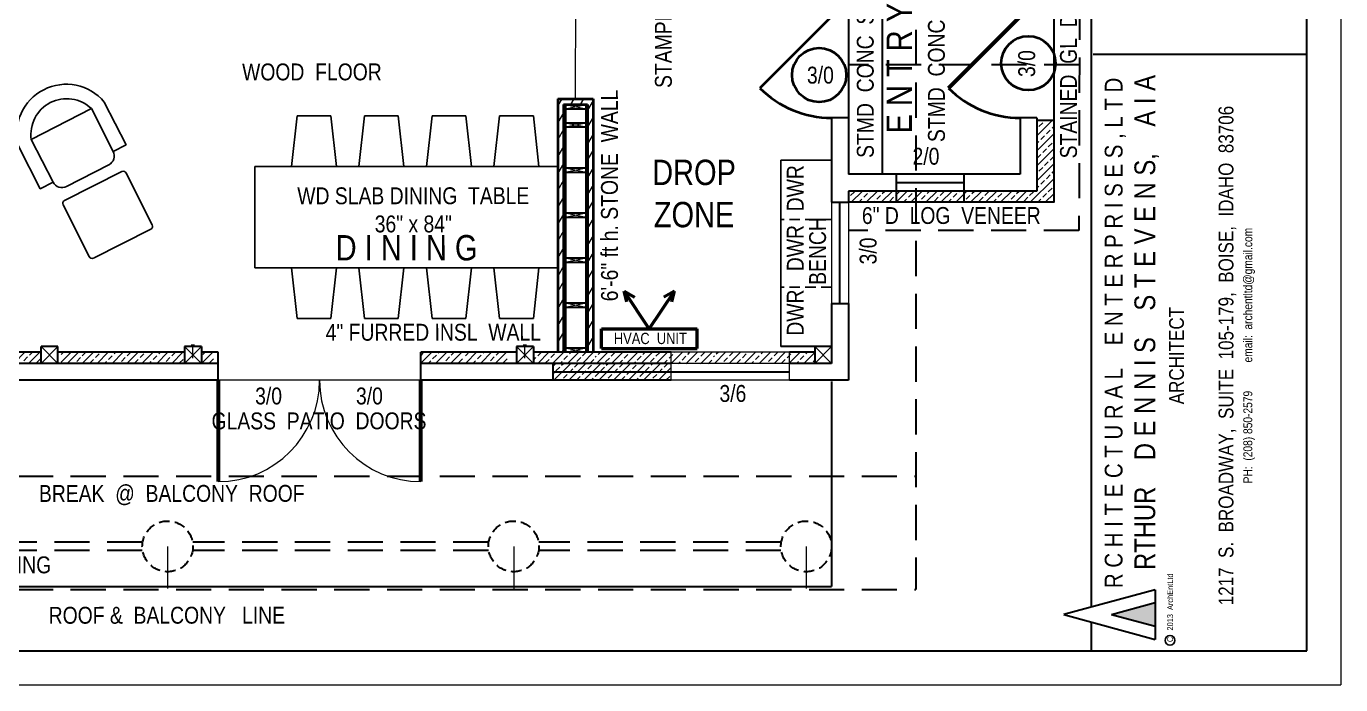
# Model space of a CAD drawing. Header units: inches. Extents: x 3832 to 7939, y 959 to 2015.
# Drawn here: x 7471.3 to 7938.6, y 1245.8 to 1479.7 of the extents above; entities that cross this region are included whole.
import ezdxf

# ---------------------------------------------------------------- set-up
doc = ezdxf.new("R2010")
doc.units = ezdxf.units.IN
doc.header["$MEASUREMENT"] = 0
doc.linetypes.add('CENTER', pattern=[2, 1.25, -0.25, 0.25, -0.25])
doc.linetypes.add('HIDDEN', pattern=[0.375, 0.25, -0.125])
for name, color, linetype, lineweight in [('BUILT-INS', 36, 'Continuous', 25), ('CABINETS', 36, 'HIDDEN', 25), ('DOORS', 7, 'Continuous', 60), ('FLOORING', 7, 'Continuous', 20), ('FURNITURE', 36, 'Continuous', 25), ('HVAC', 1, 'Continuous', 20), ('MASONRY', 14, 'Continuous', 30), ('ROOF', 7, 'HIDDEN', 30), ('WALL FRAMING', 9, 'CENTER', 30), ('WALLS', 7, 'Continuous', 30), ('WINDOWS', 5, 'Continuous', 30)]:
    doc.layers.add(name, color=color, linetype=linetype, lineweight=lineweight)
for name, color, linetype in [('TEXT', 7, 'Continuous'), ('TEXT80', 9, 'Continuous'), ('TITLE BLOCK', 7, 'Continuous'), ('TITLE_BLOCK', 250, 'Continuous')]:
    doc.layers.add(name, color=color, linetype=linetype)
doc.styles.add('ARCH ENT', font='technical.ttf', dxfattribs={"height": 2})
doc.styles.add('ARCHENT', font='technical.ttf', dxfattribs={"height": 6})
pattern_1 = [(45, (2723.5756, 93.7525), (-2.6516504, 2.6516504), []), (45, (2726.2272, 93.7525), (-2.6516504, 2.6516504), [1.875, -0.9375])]
pattern_2 = [(45, (2649.905, 100.017), (-2.6516504, 2.6516504), []), (45, (2652.5568, 100.017), (-2.6516504, 2.6516504), [1.875, -0.9375])]

msp = doc.modelspace()

# ---------------------------------------------------------------- hatches: boundary and pattern name
at = {"layer": 'DOORS', "linetype": 'Continuous', "lineweight": 9, "ltscale": 25}
h = msp.add_hatch(dxfattribs=at)
h.set_pattern_fill('ANSI33', color=6, scale=15, style=0)
h.set_pattern_definition(pattern_1)
h.paths.add_polyline_path([(7780.59, 1421.16), (7763.59, 1421.16), (7763.59, 1417.16), (7787.59, 1417.16), (7787.59, 1421.16)])
h.paths.add_polyline_path([(7836.59, 1417.16), (7836.59, 1446.16), (7830.59, 1446.16), (7830.59, 1421.16), (7804.59, 1421.16), (7787.59, 1421.16), (7787.59, 1417.16)])
h = msp.add_hatch(dxfattribs=at)
h.set_pattern_fill('ANSI33', color=6, scale=15, style=0)
h.set_pattern_definition([(45, (2499.948, 100.017), (-2.6516504, 2.6516504), []), (45, (2502.5996, 100.017), (-2.6516504, 2.6516504), [1.875, -0.9375])])
h.paths.add_polyline_path([(7476.97, 1363.17), (7434.97, 1363.17), (7434.97, 1360.17), (7476.97, 1360.17)])
h.paths.add_polyline_path([(7476.97, 1363.91), (7434.97, 1363.91), (7434.97, 1363.17), (7476.97, 1363.17)])
h = msp.add_hatch(dxfattribs=at)
h.set_pattern_fill('ANSI33', color=6, scale=15, style=0)
h.set_pattern_definition([(45, (2511.0463, 100.017), (-2.6516504, 2.6516504), []), (45, (2513.698, 100.017), (-2.6516504, 2.6516504), [1.875, -0.9375])])
h.paths.add_polyline_path([(7483.73, 1363.17), (7483.73, 1360.17), (7488.06, 1360.17), (7488.06, 1363.17)])
h.paths.add_polyline_path([(7483.73, 1363.91), (7483.73, 1363.17), (7488.06, 1363.17), (7488.06, 1363.91)])
h = msp.add_hatch(dxfattribs=at)
h.set_pattern_fill('ANSI33', color=6, scale=15, style=0)
h.set_pattern_definition([(45, (2550.574, 99.7867), (-2.6516504, 2.6516504), []), (45, (2553.2256, 99.7867), (-2.6516504, 2.6516504), [1.875, -0.9375])])
h.paths.add_polyline_path([(7527.59, 1362.94), (7485.59, 1362.94), (7485.59, 1359.94), (7527.59, 1359.94)])
h.paths.add_polyline_path([(7527.59, 1363.91), (7485.59, 1363.91), (7485.59, 1362.94), (7527.59, 1362.94)])
h = msp.add_hatch(dxfattribs=at)
h.set_pattern_fill('ANSI33', color=6, scale=15, style=0)
h.set_pattern_definition([(45, (2561.4008, 100.017), (-2.6516504, 2.6516504), []), (45, (2564.0524, 100.017), (-2.6516504, 2.6516504), [1.875, -0.9375])])
h.paths.add_polyline_path([(7534.09, 1363.17), (7534.09, 1360.17), (7538.42, 1360.17), (7538.42, 1363.17)])
h.paths.add_polyline_path([(7534.09, 1363.91), (7534.09, 1363.17), (7538.42, 1363.17), (7538.42, 1363.91)])
h = msp.add_hatch(dxfattribs=at)
h.set_pattern_fill('ANSI33', color=0, scale=15, style=0)
h.set_pattern_definition(pattern_2)
h.paths.add_polyline_path([(7611.59, 1363.17), (7611.59, 1360.17), (7626.92, 1360.17), (7626.92, 1363.17)])
h.paths.add_polyline_path([(7611.59, 1363.91), (7611.59, 1363.17), (7626.92, 1363.17), (7626.92, 1363.91)])
h = msp.add_hatch(dxfattribs=at)
h.set_pattern_fill('ANSI33', color=0, scale=15, style=0)
h.set_pattern_definition(pattern_2)
h.paths.add_polyline_path([(7611.59, 1363.17), (7611.59, 1360.17), (7626.92, 1360.17), (7626.92, 1363.17)])
h.paths.add_polyline_path([(7611.59, 1363.91), (7611.59, 1363.17), (7626.92, 1363.17), (7626.92, 1363.91)])
h = msp.add_hatch(dxfattribs=at)
h.set_pattern_fill('ANSI33', color=0, scale=15, style=0)
h.set_pattern_definition(pattern_2)
h.paths.add_polyline_path([(7611.59, 1363.17), (7611.59, 1360.17), (7626.92, 1360.17), (7626.92, 1363.17)])
h.paths.add_polyline_path([(7611.59, 1363.91), (7611.59, 1363.17), (7626.92, 1363.17), (7626.92, 1363.91)])
h = msp.add_hatch(dxfattribs=at)
h.set_pattern_fill('ANSI33', color=0, scale=15, style=0)
h.set_pattern_definition(pattern_2)
h.paths.add_polyline_path([(7611.59, 1363.17), (7611.59, 1360.17), (7626.92, 1360.17), (7626.92, 1363.17)])
h.paths.add_polyline_path([(7611.59, 1363.91), (7611.59, 1363.17), (7626.92, 1363.17), (7626.92, 1363.91)])
h = msp.add_hatch(dxfattribs=at)
h.set_pattern_fill('ANSI33', color=6, scale=15, style=0)
h.set_pattern_definition(pattern_2)
h.paths.add_polyline_path([(7611.59, 1363.17), (7611.59, 1360.17), (7626.92, 1360.17), (7626.92, 1363.17)])
h.paths.add_polyline_path([(7611.59, 1363.91), (7611.59, 1363.17), (7626.92, 1363.17), (7626.92, 1363.91)])
h = msp.add_hatch(dxfattribs=at)
h.set_pattern_fill('ANSI33', color=6, scale=15, style=0)
h.set_pattern_definition([(45, (2665.8255, 100.017), (-2.6516504, 2.6516504), []), (45, (2668.477, 100.017), (-2.6516504, 2.6516504), [1.875, -0.9375])])
h.paths.add_polyline_path([(7627.51, 1363.17), (7627.51, 1360.17), (7642.84, 1360.17), (7642.84, 1363.17)])
h.paths.add_polyline_path([(7627.51, 1363.91), (7627.51, 1363.17), (7642.84, 1363.17), (7642.84, 1363.91)])
h = msp.add_hatch(dxfattribs=at)
h.set_pattern_fill('ANSI33', color=6, scale=15, style=0)
h.set_pattern_definition([(45, (2696.574, 99.7867), (-2.6516504, 2.6516504), []), (45, (2699.2256, 99.7867), (-2.6516504, 2.6516504), [1.875, -0.9375])])
h.paths.add_polyline_path([(7651.59, 1362.94), (7651.59, 1359.94), (7673.59, 1359.94), (7673.59, 1362.94)])
h.paths.add_polyline_path([(7651.59, 1363.91), (7651.59, 1362.94), (7673.59, 1362.94), (7673.59, 1363.91)])
h = msp.add_hatch(dxfattribs=at)
h.set_pattern_fill('ANSI33', color=6, scale=15, style=0)
h.set_pattern_definition(pattern_1)
h.paths.add_polyline_path([(7700.59, 1359.91), (7658.59, 1359.91), (7658.59, 1356.91), (7700.59, 1356.91)])
h.paths.add_polyline_path([(7700.59, 1356.91), (7658.59, 1356.91), (7658.59, 1353.91), (7700.59, 1353.91)])
h = msp.add_hatch(dxfattribs=at)
h.set_pattern_fill('ANSI33', color=6, scale=15, style=0)
h.set_pattern_definition([(45, (2738.574, 99.599), (-2.6516504, 2.6516504), []), (45, (2741.2256, 99.599), (-2.6516504, 2.6516504), [1.875, -0.9375])])
h.paths.add_polyline_path([(7715.59, 1362.76), (7673.59, 1362.76), (7673.59, 1359.76), (7715.59, 1359.76)])
h.paths.add_polyline_path([(7715.59, 1363.91), (7673.59, 1363.91), (7673.59, 1362.76), (7715.59, 1362.76)])
h = msp.add_hatch(dxfattribs=at)
h.set_pattern_fill('ANSI33', color=6, scale=15, style=0)
h.set_pattern_definition([(45, (2780.5756, 99.7525), (-2.6516504, 2.6516504), []), (45, (2783.2272, 99.7525), (-2.6516504, 2.6516504), [1.875, -0.9375])])
h.paths.add_polyline_path([(7751.59, 1359.91), (7751.59, 1362.91), (7715.59, 1362.91), (7715.59, 1359.91)])
h.paths.add_polyline_path([(7751.59, 1363.91), (7715.59, 1363.91), (7715.59, 1362.91), (7751.59, 1362.91)])
at = {"layer": 'TITLE_BLOCK', "linetype": 'Continuous', "ltscale": 0.5}
msp.add_hatch(color=1, dxfattribs=at).paths.add_polyline_path([(7872.67, 1274.88), (7857.1, 1270.65), (7872.67, 1266.42)])

# ---------------------------------------------------------------- linework, layer by layer
at = {"layer": 'BUILT-INS', "color": 6, "ltscale": 15}
msp.add_line((7757.59, 1432.16), (7739.59, 1432.16), dxfattribs=at)
at = {"layer": 'BUILT-INS', "color": 6, "ltscale": 25}
msp.add_line((7739.59, 1432.16), (7739.59, 1365.91), dxfattribs=at)
at = {"layer": 'CABINETS', "color": 6, "linetype": 'HIDDEN', "ltscale": 15}
for p, q in [((7757.59, 1411.03), (7739.59, 1411.03)), ((7757.59, 1387.03), (7739.59, 1387.03))]:
    msp.add_line(p, q, dxfattribs=at)
at = {"layer": 'DOORS', "color": 7, "linetype": 'Continuous', "lineweight": 40, "ltscale": 15}
msp.add_line((7757.59, 1483.16), (7732.14, 1457.7), dxfattribs=at)
at = {"layer": 'DOORS', "color": 6, "ltscale": 15}
for p, q in [((7824.59, 1483.16), (7799.14, 1457.7)), ((7539.59, 1353.91), (7539.59, 1317.91)), ((7611.59, 1317.91), (7611.59, 1353.91))]:
    msp.add_line(p, q, dxfattribs=at)
at = {"layer": 'DOORS', "color": 7, "linetype": 'Continuous', "lineweight": 40, "ltscale": 15}
msp.add_arc((7757.59, 1483.16), 36, 225, 270, dxfattribs=at)
at = {"layer": 'DOORS', "color": 6, "linetype": 'Continuous', "lineweight": 40, "ltscale": 15}
msp.add_arc((7824.59, 1483.16), 36, 225, 270, dxfattribs=at)
at = {"layer": 'DOORS', "color": 6, "linetype": 'Continuous', "lineweight": 9, "ltscale": 25}
for centre, start, end in [((7539.59, 1353.91), 270, 0), ((7611.59, 1353.91), 180, 270)]:
    msp.add_arc(centre, 36, start, end, dxfattribs=at)
at = {"layer": 'FLOORING', "color": 6, "linetype": 'Continuous', "lineweight": 20, "ltscale": 25}
msp.add_line((7666.58, 1453.91), (7666.67, 1512.88), dxfattribs=at)
at = {"layer": 'FURNITURE', "linetype": 'Continuous', "ltscale": 0.75}
for p, q in [((7473.12, 1439.46), (7494.48, 1450.43)), ((7500.74, 1430.5), (7485.66, 1422.76)), ((7505.35, 1428.04), (7484.91, 1417.78)), ((7516.11, 1409.14), (7506.87, 1427.54)), ((7484.4, 1416.24), (7493.64, 1397.85)), ((7495.18, 1397.34), (7515.61, 1407.6))]:
    msp.add_line(p, q, dxfattribs=at)
at = {"layer": 'FURNITURE', "ltscale": 25}
for p, q in [((7567.59, 1447.91), (7565.59, 1429.91)), ((7567.59, 1447.91), (7579.59, 1447.91)), ((7579.59, 1447.91), (7581.59, 1429.91)), ((7591.59, 1447.91), (7589.59, 1429.91)), ((7591.59, 1447.91), (7603.59, 1447.91)), ((7603.59, 1447.91), (7605.59, 1429.91)), ((7615.59, 1447.91), (7613.59, 1429.91)), ((7615.59, 1447.91), (7627.59, 1447.91)), ((7627.59, 1447.91), (7629.59, 1429.91)), ((7639.59, 1447.91), (7637.59, 1429.91)), ((7639.59, 1447.91), (7651.59, 1447.91)), ((7651.59, 1447.91), (7653.59, 1429.91)), ((7567.59, 1375.91), (7565.59, 1393.91)), ((7579.59, 1375.91), (7581.59, 1393.91)), ((7591.59, 1375.91), (7589.59, 1393.91)), ((7603.59, 1375.91), (7605.59, 1393.91)), ((7615.59, 1375.91), (7613.59, 1393.91)), ((7627.59, 1375.91), (7629.59, 1393.91)), ((7639.59, 1375.91), (7637.59, 1393.91)), ((7651.59, 1375.91), (7653.59, 1393.91)), ((7567.59, 1375.91), (7579.59, 1375.91)), ((7591.59, 1375.91), (7603.59, 1375.91)), ((7615.59, 1375.91), (7627.59, 1375.91)), ((7639.59, 1375.91), (7651.59, 1375.91))]:
    msp.add_line(p, q, dxfattribs=at)
at = {"layer": 'FURNITURE', "color": 6, "ltscale": 25}
for p, q in [((7660.59, 1429.91), (7552.59, 1429.91)), ((7552.59, 1429.91), (7552.59, 1393.91)), ((7660.59, 1393.91), (7552.59, 1393.91))]:
    msp.add_line(p, q, dxfattribs=at)
at = {"layer": 'FURNITURE', "linetype": 'Continuous', "ltscale": 0.75}
for points in [[(7494.47, 1450.43), (7494.47, 1450.43), (7502.25, 1435.26), (7506.83, 1437.61), (7499.05, 1452.78)], [(7473.12, 1439.46), (7473.12, 1439.46), (7480.91, 1424.29), (7476.33, 1421.94), (7468.54, 1437.11)]]:
    msp.add_lwpolyline(points, dxfattribs=at)
for centre, radius, start, end in [((7485.56, 1441.51), 17.58, 39.8467, 194.4859), ((7485.68, 1441.28), 12.69, 46.0909, 188.2416), ((7499.11, 1433.64), 3.53, 297.1663, 27.1663), ((7505.86, 1427.02), 1.14, 26.6679, 116.6679), ((7484.05, 1425.9), 3.53, 207.1663, 297.1663), ((7485.42, 1416.76), 1.14, 116.6679, 206.6679), ((7515.1, 1408.63), 1.14, 296.6679, 26.6679), ((7494.66, 1398.36), 1.14, 206.6679, 296.6679)]:
    msp.add_arc(centre, radius, start, end, dxfattribs=at)
at = {"layer": 'HVAC', "lineweight": 50, "ltscale": 25}
for p, q in [((7692.78, 1372.23), (7683.84, 1385.59)), ((7684.76, 1381.83), (7683.84, 1385.59)), ((7683.84, 1385.59), (7687.53, 1383.43)), ((7692.78, 1372.23), (7701.71, 1385.59)), ((7701.71, 1385.59), (7698.02, 1383.43)), ((7700.8, 1381.83), (7701.71, 1385.59)), ((7675.78, 1372.23), (7709.78, 1372.22)), ((7675.77, 1365.23), (7709.77, 1365.22))]:
    msp.add_line(p, q, dxfattribs=at)
at = {"layer": 'HVAC', "lineweight": 50, "ltscale": 15}
for p, q in [((7675.77, 1365.23), (7675.78, 1372.23)), ((7709.77, 1365.22), (7709.78, 1372.22))]:
    msp.add_line(p, q, dxfattribs=at)
at = {"layer": 'MASONRY', "color": 6, "lineweight": 40, "ltscale": 15}
for p, q in [((7660.34, 1453.91), (7660.34, 1363.91)), ((7672.84, 1453.91), (7672.84, 1363.91))]:
    msp.add_line(p, q, dxfattribs=at)
at = {"layer": 'MASONRY', "color": 6, "linetype": 'Continuous', "lineweight": 40, "ltscale": 25}
msp.add_line((7660.34, 1453.91), (7672.84, 1453.91), dxfattribs=at)
at = {"layer": 'MASONRY', "color": 6, "linetype": 'Continuous', "lineweight": 9, "ltscale": 20}
for p, q in [((7661.72, 1453.91), (7660.34, 1451.52)), ((7665.97, 1453.91), (7664.82, 1451.91)), ((7669.44, 1453.91), (7668.28, 1451.91)), ((7672.84, 1453.37), (7670.84, 1449.91)), ((7662.34, 1448.98), (7660.34, 1445.52)), ((7672.84, 1447.37), (7670.84, 1443.91)), ((7662.34, 1442.98), (7660.34, 1439.52)), ((7672.84, 1441.37), (7670.84, 1437.91)), ((7662.34, 1436.98), (7660.34, 1433.52)), ((7672.59, 1435.37), (7670.59, 1431.91)), ((7662.34, 1430.98), (7660.34, 1427.52)), ((7672.84, 1429.37), (7670.84, 1425.91)), ((7662.34, 1424.98), (7660.34, 1421.52)), ((7672.84, 1423.37), (7670.84, 1419.91)), ((7662.34, 1418.98), (7660.34, 1415.52)), ((7672.59, 1417.37), (7670.59, 1413.91)), ((7662.34, 1412.98), (7660.34, 1409.52)), ((7672.84, 1411.37), (7670.84, 1407.91)), ((7662.34, 1406.98), (7660.34, 1403.52)), ((7672.84, 1405.37), (7670.84, 1401.91)), ((7662.34, 1400.98), (7660.34, 1397.52)), ((7672.84, 1399.37), (7670.84, 1395.91)), ((7662.59, 1394.98), (7660.59, 1391.52)), ((7672.84, 1393.37), (7670.84, 1389.91)), ((7662.34, 1388.98), (7660.34, 1385.52)), ((7672.84, 1387.37), (7670.84, 1383.91)), ((7662.34, 1382.98), (7660.34, 1379.52)), ((7672.84, 1381.37), (7670.84, 1377.91)), ((7662.34, 1376.98), (7660.34, 1373.52)), ((7672.84, 1375.37), (7670.84, 1371.91)), ((7662.34, 1370.98), (7660.34, 1367.52)), ((7672.84, 1369.37), (7670.84, 1365.91)), ((7662.34, 1364.98), (7661.72, 1363.91))]:
    msp.add_line(p, q, dxfattribs=at)
at = {"layer": 'ROOF', "linetype": 'HIDDEN', "ltscale": 50}
for p, q in [((7787.59, 1740.91), (7787.59, 1279.61)), ((7845.82, 1524.85), (7845.52, 1407.16)), ((7224.59, 1319.91), (7787.59, 1319.91)), ((7512.59, 1296.41), (7412.59, 1296.41)), ((7635.59, 1296.41), (7530.59, 1296.41)), ((7739.59, 1296.41), (7653.59, 1296.41)), ((7512.59, 1293.41), (7412.59, 1293.41)), ((7635.59, 1293.41), (7530.59, 1293.41)), ((7739.59, 1293.41), (7653.59, 1293.41))]:
    msp.add_line(p, q, dxfattribs=at)
at = {"layer": 'ROOF', "color": 9, "ltscale": 50}
msp.add_line((7845.67, 1466), (7763.74, 1466), dxfattribs=at)
at = {"layer": 'ROOF', "ltscale": 50}
msp.add_line((7845.52, 1407.16), (7763.59, 1407.16), dxfattribs=at)
at = {"layer": 'ROOF', "linetype": 'Continuous', "ltscale": 50}
for p in [(7757.59, 1353.53), (7220.04, 1280.61)]:
    msp.add_line(p, (7757.59, 1280.61), dxfattribs=at)
at = {"layer": 'ROOF', "color": 7, "linetype": 'HIDDEN', "ltscale": 50}
msp.add_line((7224.59, 1279.61), (7787.59, 1279.61), dxfattribs=at)
at = {"layer": 'ROOF', "ltscale": 15}
for centre in [(7521.59, 1294.91), (7644.59, 1294.91), (7748.59, 1294.91)]:
    msp.add_circle(centre, 9, dxfattribs=at)
at = {"layer": 'TEXT', "color": 7, "linetype": 'Continuous', "lineweight": 40, "ltscale": 15}
msp.add_circle((7753.18, 1462.35), 9.63, dxfattribs=at)
at = {"layer": 'TEXT', "color": 6, "linetype": 'Continuous', "lineweight": 40, "ltscale": 15}
msp.add_circle((7827.56, 1466.57), 9.63, dxfattribs=at)
at = {"layer": 'TITLE BLOCK', "color": 7, "linetype": 'Continuous', "lineweight": 0, "ltscale": 0.5}
for p in [(7938.58, 1773.76), (7122.59, 1245.77)]:
    msp.add_line(p, (7938.58, 1245.77), dxfattribs=at)
at = {"layer": 'TITLE BLOCK', "color": 7, "linetype": 'Continuous', "lineweight": 30, "ltscale": 0.5}
for p, q in [((7850.01, 1273.32), (7850.01, 1761.76)), ((7926.58, 1257.77), (7926.58, 1761.76)), ((7850.61, 1469.84), (7926.58, 1469.84)), ((7872.67, 1279.47), (7840.19, 1270.65)), ((7872.67, 1279.47), (7872.67, 1261.83)), ((7872.67, 1279.44), (7872.67, 1261.8)), ((7872.67, 1274.85), (7857.1, 1270.62)), ((7872.67, 1274.85), (7857.1, 1270.62)), ((7850.01, 1257.77), (7850.01, 1267.99)), ((7872.67, 1266.39), (7857.1, 1270.62)), ((7872.67, 1266.39), (7857.1, 1270.62)), ((7146.59, 1257.77), (7926.58, 1257.77))]:
    msp.add_line(p, q, dxfattribs=at)
at = {"layer": 'TITLE BLOCK', "color": 7, "linetype": 'Continuous', "lineweight": 30, "ltscale": 0.0625}
msp.add_line((7840.19, 1270.65), (7872.67, 1261.83), dxfattribs=at)
at = {"layer": 'TITLE BLOCK', "color": 7, "linetype": 'Continuous'}
msp.add_circle((7877.89, 1261.52), 1.75, dxfattribs=at)
at = {"layer": 'WALL FRAMING', "color": 9, "linetype": 'Continuous', "lineweight": 9, "ltscale": 150}
for p, q in [((7529.98, 1366.49), (7530.57, 1366.49)), ((7530.57, 1361.8), (7530.57, 1366.49)), ((7530.57, 1366.49), (7531.16, 1366.49)), ((7647.98, 1366.49), (7648.57, 1366.49)), ((7648.57, 1361.8), (7648.57, 1366.49)), ((7648.57, 1366.49), (7649.16, 1366.49))]:
    msp.add_line(p, q, dxfattribs=at)
at = {"layer": 'WALL FRAMING', "color": 9, "ltscale": 15}
msp.add_line((7757.59, 1365.91), (7751.59, 1365.91), dxfattribs=at)
at = {"layer": 'WALL FRAMING', "color": 7, "ltscale": 15}
for p, q in [((7482.59, 1359.91), (7476.59, 1359.91)), ((7533.59, 1359.91), (7527.59, 1359.91)), ((7651.59, 1359.91), (7645.59, 1359.91))]:
    msp.add_line(p, q, dxfattribs=at)
at = {"layer": 'WALL FRAMING', "color": 9, "lineweight": 9, "ltscale": 15}
for p, q in [((7521.59, 1294.91), (7521.59, 1279.91)), ((7644.59, 1294.91), (7644.59, 1279.91)), ((7748.59, 1294.91), (7748.59, 1279.91))]:
    msp.add_line(p, q, dxfattribs=at)
at = {"layer": 'WALLS', "ltscale": 15}
for p, q in [((7775.59, 1504.66), (7775.59, 1427.16)), ((7763.59, 1483.16), (7763.59, 1447.16)), ((7757.59, 1447.16), (7757.59, 1417.16)), ((7763.59, 1447.16), (7757.59, 1447.16)), ((7763.59, 1447.16), (7763.59, 1427.16)), ((7824.59, 1447.16), (7824.59, 1427.16)), ((7830.59, 1447.16), (7824.59, 1447.16)), ((7830.59, 1447.16), (7830.59, 1421.16)), ((7780.59, 1427.16), (7763.59, 1427.16)), ((7824.59, 1427.16), (7804.59, 1427.16)), ((7763.59, 1421.16), (7763.59, 1417.16)), ((7780.59, 1421.16), (7763.59, 1421.16)), ((7804.59, 1421.16), (7780.59, 1421.16)), ((7830.59, 1421.16), (7804.59, 1421.16)), ((7757.59, 1417.16), (7763.59, 1417.16)), ((7757.59, 1381.16), (7757.59, 1359.91)), ((7763.59, 1381.16), (7763.59, 1353.91)), ((7476.59, 1359.91), (7476.59, 1365.91)), ((7482.59, 1365.91), (7476.59, 1365.91)), ((7482.59, 1359.91), (7482.59, 1365.91)), ((7533.59, 1365.91), (7527.59, 1365.91)), ((7527.59, 1365.91), (7527.59, 1359.91)), ((7533.59, 1365.91), (7533.59, 1359.91)), ((7651.59, 1365.91), (7645.59, 1365.91)), ((7645.59, 1365.91), (7645.59, 1359.91)), ((7651.59, 1365.91), (7651.59, 1359.91)), ((7751.59, 1365.91), (7751.59, 1359.91)), ((7757.59, 1365.91), (7757.59, 1359.91)), ((7539.59, 1359.91), (7402.59, 1359.91)), ((7476.59, 1363.91), (7412.59, 1363.91)), ((7700.59, 1359.91), (7611.58, 1359.91)), ((7658.59, 1353.91), (7658.59, 1359.91)), ((7751.59, 1363.91), (7742.59, 1363.91)), ((7757.59, 1359.91), (7742.59, 1359.91)), ((7658.59, 1356.91), (7700.59, 1356.91)), ((7539.59, 1353.91), (7402.59, 1353.91)), ((7700.59, 1353.91), (7611.59, 1353.91)), ((7700.59, 1353.91), (7658.59, 1353.91)), ((7763.59, 1353.91), (7742.59, 1353.91))]:
    msp.add_line(p, q, dxfattribs=at)
at = {"layer": 'WALLS', "color": 6, "ltscale": 15}
for p, q in [((7836.59, 1484.85), (7836.59, 1446.16)), ((7836.59, 1446.16), (7830.59, 1446.16)), ((7804.59, 1427.16), (7780.59, 1427.16)), ((7780.59, 1427.16), (7780.59, 1417.16)), ((7804.59, 1427.16), (7804.59, 1417.16)), ((7836.59, 1417.16), (7763.59, 1417.16)), ((7757.59, 1365.91), (7739.59, 1365.91)), ((7527.59, 1363.91), (7482.59, 1363.91)), ((7539.59, 1363.91), (7533.59, 1363.91)), ((7539.59, 1353.91), (7539.59, 1363.91)), ((7645.59, 1363.91), (7611.59, 1363.91)), ((7611.59, 1353.91), (7611.59, 1363.91)), ((7700.59, 1363.91), (7651.59, 1363.91))]:
    msp.add_line(p, q, dxfattribs=at)
at = {"layer": 'WALLS', "color": 6, "lineweight": 40, "ltscale": 15}
for p, q in [((7662.34, 1451.91), (7662.34, 1363.91)), ((7662.84, 1451.91), (7662.84, 1363.91)), ((7670.34, 1451.91), (7670.34, 1363.91)), ((7670.84, 1451.91), (7670.84, 1363.91))]:
    msp.add_line(p, q, dxfattribs=at)
at = {"layer": 'WALLS', "color": 6, "linetype": 'Continuous', "lineweight": 40, "ltscale": 25}
msp.add_line((7662.34, 1451.91), (7670.84, 1451.91), dxfattribs=at)
at = {"layer": 'WALLS', "color": 6, "linetype": 'Continuous', "lineweight": 9, "ltscale": 25}
for p, q in [((7662.84, 1450.41), (7670.34, 1451.91)), ((7662.84, 1451.91), (7670.34, 1450.41)), ((7662.84, 1443.91), (7670.34, 1445.41)), ((7662.84, 1445.41), (7670.34, 1443.91)), ((7662.84, 1427.91), (7670.34, 1429.41)), ((7662.84, 1429.41), (7670.34, 1427.91)), ((7662.84, 1411.91), (7670.34, 1413.41)), ((7662.84, 1413.41), (7670.34, 1411.91)), ((7662.84, 1395.91), (7670.34, 1397.41)), ((7662.84, 1397.41), (7670.34, 1395.91)), ((7662.84, 1379.91), (7670.34, 1381.41)), ((7662.84, 1381.41), (7670.34, 1379.91)), ((7662.84, 1363.91), (7670.34, 1365.41)), ((7662.84, 1365.41), (7670.34, 1363.91))]:
    msp.add_line(p, q, dxfattribs=at)
at = {"layer": 'WALLS', "color": 6, "ltscale": 25}
for p, q in [((7662.84, 1450.41), (7670.34, 1450.41)), ((7662.84, 1445.41), (7670.34, 1445.41)), ((7662.84, 1443.91), (7670.34, 1443.91)), ((7836.59, 1446.16), (7836.59, 1417.11)), ((7662.84, 1429.41), (7670.34, 1429.41)), ((7662.84, 1427.91), (7670.34, 1427.91)), ((7662.84, 1413.41), (7670.34, 1413.41)), ((7662.84, 1411.91), (7670.34, 1411.91)), ((7662.84, 1397.41), (7670.34, 1397.41)), ((7662.84, 1395.91), (7670.34, 1395.91)), ((7662.84, 1381.41), (7670.34, 1381.41)), ((7662.84, 1379.91), (7670.34, 1379.91)), ((7662.84, 1365.41), (7670.34, 1365.41))]:
    msp.add_line(p, q, dxfattribs=at)
at = {"layer": 'WALLS', "lineweight": 20, "ltscale": 15}
for p, q in [((7757.59, 1417.16), (7757.59, 1381.16)), ((7763.59, 1417.16), (7763.59, 1381.16)), ((7742.59, 1359.91), (7700.59, 1359.91)), ((7742.59, 1353.91), (7700.59, 1353.91))]:
    msp.add_line(p, q, dxfattribs=at)
at = {"layer": 'WALLS', "color": 9, "ltscale": 15}
msp.add_line((7757.59, 1381.16), (7763.59, 1381.16), dxfattribs=at)
at = {"layer": 'WALLS', "color": 7, "linetype": 'Continuous', "lineweight": 9, "ltscale": 15}
for p, q in [((7476.59, 1365.91), (7482.59, 1359.91)), ((7476.59, 1359.91), (7482.59, 1365.91)), ((7527.59, 1359.91), (7533.59, 1365.91)), ((7533.59, 1359.91), (7527.59, 1365.91)), ((7645.59, 1359.91), (7651.59, 1365.91)), ((7651.59, 1359.91), (7645.59, 1365.91)), ((7751.59, 1359.91), (7757.59, 1365.91)), ((7757.59, 1359.91), (7751.59, 1365.91))]:
    msp.add_line(p, q, dxfattribs=at)
at = {"layer": 'WALLS', "color": 6, "lineweight": 20, "ltscale": 15}
for p, q in [((7700.59, 1353.91), (7700.59, 1363.91)), ((7742.59, 1363.91), (7700.59, 1363.91)), ((7742.59, 1353.91), (7742.59, 1363.91))]:
    msp.add_line(p, q, dxfattribs=at)
at = {"layer": 'WALLS', "color": 7, "ltscale": 15}
msp.add_line((7757.59, 1359.91), (7751.59, 1359.91), dxfattribs=at)
at = {"layer": 'WALLS', "color": 6, "linetype": 'Continuous', "lineweight": 20, "ltscale": 15}
msp.add_line((7611.59, 1353.91), (7539.59, 1353.91), dxfattribs=at)
at = {"layer": 'WINDOWS', "color": 5, "ltscale": 15}
for p, q in [((7780.59, 1424.16), (7804.59, 1424.16)), ((7700.59, 1356.91), (7742.59, 1356.91))]:
    msp.add_line(p, q, dxfattribs=at)
at = {"layer": 'WINDOWS', "ltscale": 15}
msp.add_line((7760.59, 1381.16), (7760.59, 1417.16), dxfattribs=at)

# ---------------------------------------------------------------- texts
at = {"layer": 'FURNITURE', "insert": (7608.91, 1414.43), "char_height": 6, "width": 360.0625, "attachment_point": 5, "rotation": 0.0328, "style": 'ARCHENT'}
msp.add_mtext('{\\C6;WD SLAB DINING  TABLE\\C7;\\P\\C6;36" x 84"}', dxfattribs=at)
at = {"layer": 'HVAC', "lineweight": 50, "insert": (7693.18, 1368.76), "char_height": 4, "width": 360.0625, "attachment_point": 5, "rotation": 0.0328, "style": 'ARCHENT'}
msp.add_mtext('HVAC  UNIT', dxfattribs=at)
at = {"layer": 'TEXT80', "width": 360.0625, "attachment_point": 5, "style": 'ARCHENT'}
for s, insert, char_height, rotation in [('{\\C6;STAMPED  CONC   FLOOR}', (7697.83, 1501.11), 6, 90.0328), ('{\\C6;STMD  CONC  STEP}', (7769.61, 1465.58), 6, 90.0328), ('{\\C6;STMD  CONC  FL}', (7794.9, 1466.23), 6, 90.0328), ('{\\C7;E N T R Y}', (7781.65, 1464.8), 9, 90.0328), ('{\\C6;WOOD  FLOOR}', (7572.87, 1463.43), 6, 0.0328), ('{\\C7;DROP\\PZONE  }', (7708.71, 1420.22), 9, 0.0328), ('{\\C7;D I N I N G  }', (7606.53, 1400.94), 9, 0.0328), ('{\\C6;4" FURRED INSL  WALL}', (7616.03, 1370.95), 6, 0.0328), ('{\\C7;BREAK  @  BALCONY  ROOF}', (7523.05, 1313.12), 6, 0.0328), ('{\\C7;RAILING}', (7466.46, 1288.29), 6, 0.0328), ('{\\C7; ROOF &  BALCONY   LINE}', (7520.36, 1270.4), 6, 0.0328)]:
    msp.add_mtext(s, dxfattribs=dict(at, insert=insert, char_height=char_height, rotation=rotation))
at = {"layer": 'TEXT80', "color": 9, "char_height": 6, "width": 360.0625, "attachment_point": 5, "style": 'ARCHENT'}
for s, insert, rotation in [('{\\C6;STAINED  GL  DOOR}', (7841.84, 1466.36), 90.0328), ('{\\C7;2/0}', (7791.15, 1433.47), 0.0328), ('{\\C6;6" D  LOG  VENEER}', (7800.15, 1412.42), 0.0328), ('{\\C6;3/0}', (7557.47, 1348.3), 0.0328), ('{\\C6;3/0}', (7593.32, 1348.3), 0.0328), ('{\\C6;GLASS  PATIO  DOORS}', (7575.39, 1339.45), 0.0328)]:
    msp.add_mtext(s, dxfattribs=dict(at, insert=insert, rotation=rotation))
at = {"layer": 'TEXT80', "color": 6, "insert": (7826.99, 1466.44), "char_height": 6, "width": 360.0625, "attachment_point": 5, "rotation": 90.0328, "style": 'ARCHENT'}
msp.add_mtext('3/0', dxfattribs=at)
at = {"layer": 'TEXT80', "color": 7, "linetype": 'Continuous', "lineweight": 40, "insert": (7753.62, 1462.29), "char_height": 6, "width": 360.0625, "attachment_point": 5, "rotation": 0.0328, "style": 'ARCHENT'}
msp.add_mtext('{\\C7;3/0}', dxfattribs=at)
at = {"layer": 'TEXT80', "color": 9, "linetype": 'Continuous', "insert": (7722.52, 1349.2), "char_height": 6, "width": 360.0625, "attachment_point": 5, "rotation": 0.0328, "style": 'ARCHENT'}
msp.add_mtext('{\\C7;3/6}', dxfattribs=at)
at = {"layer": 'TITLE BLOCK', "color": 7, "linetype": 'Continuous', "lineweight": 30, "ltscale": 0.5, "insert": (7854.7, 1362.69), "char_height": 6.3306, "attachment_point": 2, "rotation": 90, "style": 'ARCH ENT'}
msp.add_mtext('        R C H I T E C T U R A L    E N T E R P R I S E S , L T D\\P{\\H1.167x;          RTHUR    D E N N I S    S T E V E N S,    A I A\\P\\H0.7145x;ARCHITECT\\P\\P1217  S.  BROADWAY,  SUITE  105-179,  BOISE,  IDAHO  83706\\P\\H0.5999x;PH:  (208) 850-2579          email:  archentltd@gmail.com}', dxfattribs=at)
at = {"layer": 'TITLE BLOCK', "color": 7, "linetype": 'HIDDEN', "insert": (7876.89, 1260.92), "char_height": 2.0983, "width": 29.5, "attachment_point": 1, "rotation": 90, "style": 'ARCHENT'}
msp.add_mtext('C   2013  ArchEntLtd', dxfattribs=at)
at = {"layer": 'WALLS', "color": 9, "char_height": 6, "width": 360.0625, "attachment_point": 5, "rotation": 90.0328, "style": 'ARCHENT'}
for s, insert in [('{\\C6;6\'-6" ft h. STONE  WALL\\C7; }', (7678.68, 1419.57)), ('{\\C6;DWR}', (7744.68, 1422.15)), ('{\\C6;BENCH}', (7752.66, 1399.86)), ('{\\C6;DWR}', (7744.68, 1400.88)), ('{\\C7;3/0}', (7770.63, 1399.86)), ('{\\C6;DWR}', (7744.68, 1377.97))]:
    msp.add_mtext(s, dxfattribs=dict(at, insert=insert))

doc.saveas('drawing.dxf')
